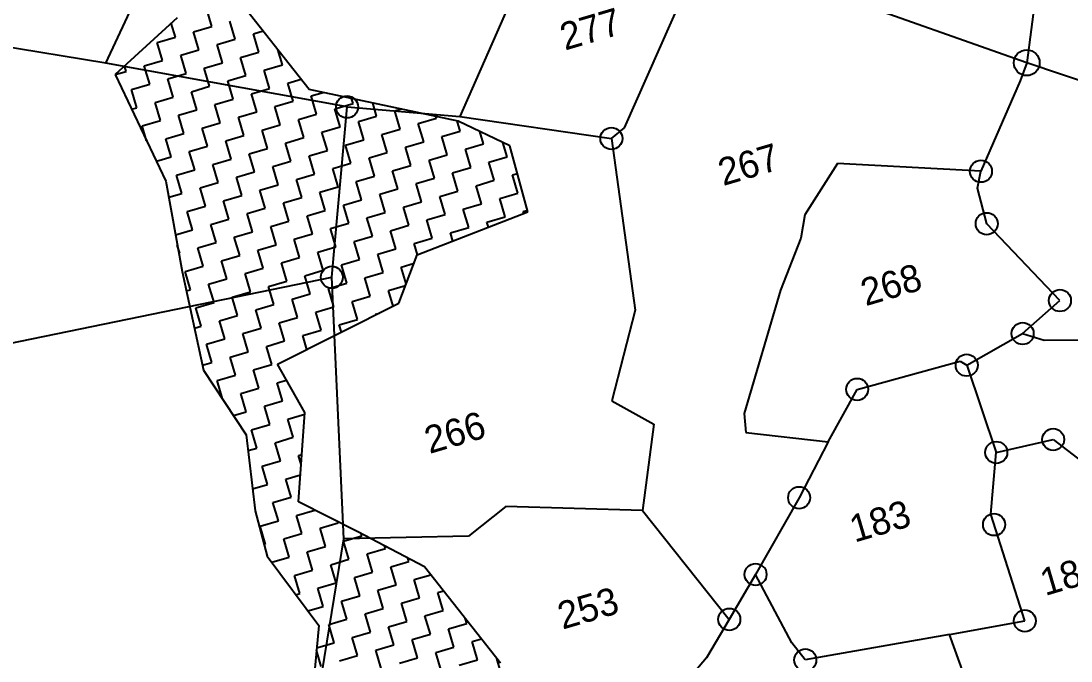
# Model space of a CAD drawing. Header units: metres. Extents: x 283645 to 285797, y 2017393 to 2020400.
# Drawn here: x 284258 to 284617.8, y 2018833.3 to 2019052.6 of the extents above; entities that cross this region are included whole.
import ezdxf
from ezdxf.enums import TextEntityAlignment as Align

# ---------------------------------------------------------------- set-up
doc = ezdxf.new("R2010")
doc.units = ezdxf.units.M
for name, color, linetype in [('POLY_HATCH', 12, 'Continuous'), ('POLY_PARCEL', 6, 'Continuous'), ('TEXT_PARCEL', 7, 'Continuous')]:
    doc.layers.add(name, color=color, linetype=linetype)
doc.styles.add('TEXT_MAP', font='', dxfattribs={"height": 2.5})
doc.styles.get('TEXT_MAP').set_extended_font_data('Kruti Dev 050')

msp = doc.modelspace()

# ---------------------------------------------------------------- linework, layer by layer
for centre, radius in [((284602.64, 2019038.28), 4.42), ((284369.7, 2019023.14), 3.77), ((284460.31, 2019012.32), 3.77), ((284586.93, 2019001.08), 3.77), ((284588.92, 2018983.13), 3.77), ((284364.47, 2018964.76), 3.77), ((284614.03, 2018956.8), 3.77), ((284601.24, 2018945.49), 3.77), ((284582.06, 2018934.64), 3.77), ((284544.52, 2018926.34), 3.77), ((284611.71, 2018909.18), 3.77), ((284592.21, 2018904.74), 3.77), ((284524.63, 2018889.25), 3.77), ((284591.45, 2018880.02), 3.77), ((284509.7, 2018862.93), 3.77), ((284500.71, 2018847.54), 3.77), ((284601.98, 2018847.04), 3.77), ((284526.76, 2018833.64), 3.77)]:
    msp.add_circle(centre, radius)
at = {"layer": 'POLY_HATCH'}
for p, q in [((284356.72, 2019029.16), (284327.47, 2019066.29)), ((284311.44, 2019053.68), (284290.22, 2019034.21)), ((284290.22, 2019034.21), (284307.6, 2018997.65)), ((284407.74, 2019018.27), (284356.72, 2019029.16)), ((284425.5, 2019009.77), (284407.74, 2019018.27)), ((284431.65, 2018987.18), (284425.5, 2019009.77)), ((284307.6, 2018997.65), (284313.15, 2018966.75)), ((284393.77, 2018972.46), (284431.65, 2018987.18)), ((284387.47, 2018955.86), (284393.77, 2018972.46)), ((284313.15, 2018966.75), (284320.49, 2018932.93)), ((284345.82, 2018934.95), (284387.47, 2018955.86)), ((284355.27, 2018918.42), (284345.82, 2018934.95)), ((284320.49, 2018932.93), (284335.15, 2018910.82)), ((284353.11, 2018887.78), (284355.27, 2018918.42)), ((284335.15, 2018910.82), (284338.24, 2018884.78)), ((284373.43, 2018877.51), (284353.11, 2018887.78)), ((284338.24, 2018884.78), (284342.32, 2018869.21)), ((284396.26, 2018865.59), (284373.43, 2018877.51)), ((284342.32, 2018869.21), (284360.01, 2018845.45)), ((284422.26, 2018832.59), (284396.26, 2018865.59)), ((284360.01, 2018845.45), (284358.03, 2018824.53))]:
    msp.add_line(p, q, dxfattribs=at)
at = {"layer": 'POLY_HATCH', "linetype": 'Continuous'}
for p, q in [((284323.32, 2019050.75), (284321.48, 2019056.98)), ((284331.39, 2019046.35), (284329.55, 2019052.58)), ((284310.85, 2019047.07), (284309.44, 2019051.85)), ((284317.08, 2019048.91), (284323.32, 2019050.75)), ((284318.92, 2019042.68), (284317.08, 2019048.91)), ((284337.62, 2019048.19), (284340.95, 2019049.17)), ((284304.62, 2019045.24), (284310.85, 2019047.07)), ((284306.45, 2019039), (284304.62, 2019045.24)), ((284325.15, 2019044.51), (284331.39, 2019046.35)), ((284339.46, 2019041.95), (284337.62, 2019048.19)), ((284312.69, 2019040.84), (284318.92, 2019042.68)), ((284326.99, 2019038.28), (284325.15, 2019044.51)), ((284333.23, 2019040.12), (284339.46, 2019041.95)), ((284347.53, 2019037.56), (284346, 2019042.77)), ((284300.22, 2019037.17), (284306.45, 2019039)), ((284314.52, 2019034.61), (284312.69, 2019040.84)), ((284320.76, 2019036.44), (284326.99, 2019038.28)), ((284335.06, 2019033.88), (284333.23, 2019040.12)), ((284290.23, 2019034.22), (284293.99, 2019035.33)), ((284293.99, 2019035.33), (284293.44, 2019037.17)), ((284302.06, 2019030.93), (284300.22, 2019037.17)), ((284308.29, 2019032.77), (284314.52, 2019034.61)), ((284322.6, 2019030.21), (284320.76, 2019036.44)), ((284341.3, 2019035.72), (284347.53, 2019037.56)), ((284343.13, 2019029.49), (284341.3, 2019035.72)), ((284295.82, 2019029.09), (284302.06, 2019030.93)), ((284310.13, 2019026.53), (284308.29, 2019032.77)), ((284328.83, 2019032.05), (284335.06, 2019033.88)), ((284330.67, 2019025.81), (284328.83, 2019032.05)), ((284349.37, 2019031.32), (284353.95, 2019032.67)), ((284351.2, 2019025.09), (284349.37, 2019031.32)), ((284297.66, 2019022.86), (284295.82, 2019029.09)), ((284316.36, 2019028.37), (284322.6, 2019030.21)), ((284318.2, 2019022.14), (284316.36, 2019028.37)), ((284336.9, 2019027.65), (284343.13, 2019029.49)), ((284338.74, 2019021.42), (284336.9, 2019027.65)), ((284357.44, 2019026.93), (284361.52, 2019028.13)), ((284303.89, 2019024.7), (284310.13, 2019026.53)), ((284305.73, 2019018.46), (284303.89, 2019024.7)), ((284324.43, 2019023.98), (284330.67, 2019025.81)), ((284326.27, 2019017.74), (284324.43, 2019023.98)), ((284344.97, 2019023.25), (284351.2, 2019025.09)), ((284359.28, 2019020.69), (284357.44, 2019026.93)), ((284365.51, 2019022.53), (284371.74, 2019024.37)), ((284371.74, 2019024.37), (284371.25, 2019026.05)), ((284379.81, 2019019.97), (284378.48, 2019024.51)), ((284295.87, 2019022.33), (284297.66, 2019022.86)), ((284311.96, 2019020.3), (284318.2, 2019022.14)), ((284313.8, 2019014.07), (284311.96, 2019020.3)), ((284332.5, 2019019.58), (284338.74, 2019021.42)), ((284346.81, 2019017.02), (284344.97, 2019023.25)), ((284353.04, 2019018.86), (284359.28, 2019020.69)), ((284367.35, 2019016.3), (284365.51, 2019022.53)), ((284386.05, 2019021.81), (284388.19, 2019022.44)), ((284387.89, 2019015.57), (284386.05, 2019021.81)), ((284299.5, 2019016.63), (284305.73, 2019018.46)), ((284300.99, 2019011.55), (284299.5, 2019016.63)), ((284320.04, 2019015.9), (284326.27, 2019017.74)), ((284334.34, 2019013.34), (284332.5, 2019019.58)), ((284340.57, 2019015.18), (284346.81, 2019017.02)), ((284354.88, 2019012.62), (284353.04, 2019018.86)), ((284373.58, 2019018.13), (284379.81, 2019019.97)), ((284375.42, 2019011.9), (284373.58, 2019018.13)), ((284394.12, 2019017.41), (284400.35, 2019019.25)), ((284395.96, 2019011.18), (284394.12, 2019017.41)), ((284400.35, 2019019.25), (284400.17, 2019019.88)), ((284408.42, 2019014.85), (284407.4, 2019018.34)), ((284307.57, 2019012.23), (284313.8, 2019014.07)), ((284321.87, 2019009.67), (284320.04, 2019015.9)), ((284328.11, 2019011.51), (284334.34, 2019013.34)), ((284342.41, 2019008.95), (284340.57, 2019015.18)), ((284361.11, 2019014.46), (284367.35, 2019016.3)), ((284362.95, 2019008.23), (284361.11, 2019014.46)), ((284381.65, 2019013.74), (284387.89, 2019015.57)), ((284383.49, 2019007.5), (284381.65, 2019013.74)), ((284402.19, 2019013.01), (284408.42, 2019014.85)), ((284404.03, 2019006.78), (284402.19, 2019013.01)), ((284416.49, 2019010.45), (284415.25, 2019014.68)), ((284309.4, 2019006), (284307.57, 2019012.23)), ((284315.64, 2019007.83), (284321.87, 2019009.67)), ((284329.94, 2019005.27), (284328.11, 2019011.51)), ((284348.64, 2019010.78), (284354.88, 2019012.62)), ((284350.48, 2019004.55), (284348.64, 2019010.78)), ((284369.18, 2019010.06), (284375.42, 2019011.9)), ((284371.02, 2019003.83), (284369.18, 2019010.06)), ((284389.72, 2019009.34), (284395.96, 2019011.18)), ((284391.56, 2019003.11), (284389.72, 2019009.34)), ((284410.26, 2019008.62), (284416.49, 2019010.45)), ((284424.57, 2019006.06), (284423.14, 2019010.91)), ((284304.34, 2019004.5), (284309.4, 2019006)), ((284317.48, 2019001.6), (284315.64, 2019007.83)), ((284336.18, 2019007.11), (284342.41, 2019008.95)), ((284338.01, 2019000.88), (284336.18, 2019007.11)), ((284356.72, 2019006.39), (284362.95, 2019008.23)), ((284358.55, 2019000.15), (284356.72, 2019006.39)), ((284377.25, 2019005.67), (284383.49, 2019007.5)), ((284379.09, 2018999.43), (284377.25, 2019005.67)), ((284397.79, 2019004.94), (284404.03, 2019006.78)), ((284412.1, 2019002.38), (284410.26, 2019008.62)), ((284418.33, 2019004.22), (284424.57, 2019006.06)), ((284323.71, 2019003.44), (284329.94, 2019005.27)), ((284325.55, 2018997.2), (284323.71, 2019003.44)), ((284344.25, 2019002.71), (284350.48, 2019004.55)), ((284346.09, 2018996.48), (284344.25, 2019002.71)), ((284364.79, 2019001.99), (284371.02, 2019003.83)), ((284385.33, 2019001.27), (284391.56, 2019003.11)), ((284399.63, 2018998.71), (284397.79, 2019004.94)), ((284405.86, 2019000.55), (284412.1, 2019002.38)), ((284420.17, 2018997.99), (284418.33, 2019004.22)), ((284311.24, 2018999.76), (284317.48, 2019001.6)), ((284313.08, 2018993.53), (284311.24, 2018999.76)), ((284331.78, 2018999.04), (284338.01, 2019000.88)), ((284333.62, 2018992.81), (284331.78, 2018999.04)), ((284352.32, 2018998.32), (284358.55, 2019000.15)), ((284366.62, 2018995.76), (284364.79, 2019001.99)), ((284372.86, 2018997.59), (284379.09, 2018999.43)), ((284387.16, 2018995.04), (284385.33, 2019001.27)), ((284393.4, 2018996.87), (284399.63, 2018998.71)), ((284407.7, 2018994.31), (284405.86, 2019000.55)), ((284426.4, 2018999.82), (284428.08, 2019000.32)), ((284428.24, 2018993.59), (284426.4, 2018999.82)), ((284319.31, 2018995.37), (284325.55, 2018997.2)), ((284321.15, 2018989.13), (284319.31, 2018995.37)), ((284339.85, 2018994.64), (284346.09, 2018996.48)), ((284354.16, 2018992.08), (284352.32, 2018998.32)), ((284360.39, 2018993.92), (284366.62, 2018995.76)), ((284374.69, 2018991.36), (284372.86, 2018997.59)), ((284380.93, 2018993.2), (284387.16, 2018995.04)), ((284395.23, 2018990.64), (284393.4, 2018996.87)), ((284413.93, 2018996.15), (284420.17, 2018997.99)), ((284415.77, 2018989.92), (284413.93, 2018996.15)), ((284308.58, 2018992.2), (284313.08, 2018993.53)), ((284327.38, 2018990.97), (284333.62, 2018992.81)), ((284341.69, 2018988.41), (284339.85, 2018994.64)), ((284347.92, 2018990.25), (284354.16, 2018992.08)), ((284362.23, 2018987.69), (284360.39, 2018993.92)), ((284368.46, 2018989.52), (284374.69, 2018991.36)), ((284382.77, 2018986.96), (284380.93, 2018993.2)), ((284401.47, 2018992.48), (284407.7, 2018994.31)), ((284403.3, 2018986.24), (284401.47, 2018992.48)), ((284422.01, 2018991.75), (284428.24, 2018993.59)), ((284423.84, 2018985.52), (284422.01, 2018991.75)), ((284314.92, 2018987.29), (284321.15, 2018989.13)), ((284329.22, 2018984.73), (284327.38, 2018990.97)), ((284335.45, 2018986.57), (284341.69, 2018988.41)), ((284349.76, 2018984.01), (284347.92, 2018990.25)), ((284355.99, 2018985.85), (284362.23, 2018987.69)), ((284370.3, 2018983.29), (284368.46, 2018989.52)), ((284389, 2018988.8), (284395.23, 2018990.64)), ((284390.84, 2018982.57), (284389, 2018988.8)), ((284409.54, 2018988.08), (284415.77, 2018989.92)), ((284411.38, 2018981.84), (284409.54, 2018988.08)), ((284430.08, 2018987.36), (284431.49, 2018987.77)), ((284316.75, 2018981.06), (284314.92, 2018987.29)), ((284322.99, 2018982.9), (284329.22, 2018984.73)), ((284337.29, 2018980.34), (284335.45, 2018986.57)), ((284357.83, 2018979.62), (284355.99, 2018985.85)), ((284376.53, 2018985.13), (284382.77, 2018986.96)), ((284378.37, 2018978.89), (284376.53, 2018985.13)), ((284397.07, 2018984.4), (284403.3, 2018986.24)), ((284398.91, 2018978.17), (284397.07, 2018984.4)), ((284417.61, 2018983.68), (284423.84, 2018985.52)), ((284430.28, 2018986.65), (284430.08, 2018987.36)), ((284310.89, 2018979.33), (284316.75, 2018981.06)), ((284324.82, 2018976.66), (284322.99, 2018982.9)), ((284343.53, 2018982.18), (284349.76, 2018984.01)), ((284345.36, 2018975.94), (284343.53, 2018982.18)), ((284364.06, 2018981.45), (284370.3, 2018983.29)), ((284365.9, 2018975.22), (284364.06, 2018981.45)), ((284384.6, 2018980.73), (284390.84, 2018982.57)), ((284386.44, 2018974.5), (284384.6, 2018980.73)), ((284405.14, 2018980.01), (284411.38, 2018981.84)), ((284418.13, 2018981.93), (284417.61, 2018983.68)), ((284331.06, 2018978.5), (284337.29, 2018980.34)), ((284332.9, 2018972.27), (284331.06, 2018978.5)), ((284351.6, 2018977.78), (284357.83, 2018979.62)), ((284353.43, 2018971.54), (284351.6, 2018977.78)), ((284372.14, 2018977.06), (284378.37, 2018978.89)), ((284373.97, 2018970.82), (284372.14, 2018977.06)), ((284392.67, 2018976.33), (284398.91, 2018978.17)), ((284405.97, 2018977.2), (284405.14, 2018980.01)), ((284312.36, 2018972.99), (284311.52, 2018975.83)), ((284318.59, 2018974.83), (284324.82, 2018976.66)), ((284320.43, 2018968.59), (284318.59, 2018974.83)), ((284339.13, 2018974.1), (284345.36, 2018975.94)), ((284340.97, 2018967.87), (284339.13, 2018974.1)), ((284359.67, 2018973.38), (284365.9, 2018975.22)), ((284361.5, 2018967.15), (284359.67, 2018973.38)), ((284380.21, 2018972.66), (284386.44, 2018974.5)), ((284393.81, 2018972.48), (284392.67, 2018976.33)), ((284312.05, 2018972.9), (284312.36, 2018972.99)), ((284326.66, 2018970.43), (284332.9, 2018972.27)), ((284328.5, 2018964.2), (284326.66, 2018970.43)), ((284347.2, 2018969.71), (284353.43, 2018971.54)), ((284349.04, 2018963.47), (284347.2, 2018969.71)), ((284367.74, 2018968.99), (284373.97, 2018970.82)), ((284382.04, 2018966.43), (284380.21, 2018972.66)), ((284314.19, 2018966.76), (284320.43, 2018968.59)), ((284316.03, 2018960.52), (284314.19, 2018966.76)), ((284334.73, 2018966.03), (284340.97, 2018967.87)), ((284355.27, 2018965.31), (284361.5, 2018967.15)), ((284369.58, 2018962.75), (284367.74, 2018968.99)), ((284375.81, 2018964.59), (284382.04, 2018966.43)), ((284388.28, 2018968.26), (284392.67, 2018969.56)), ((284389.98, 2018962.48), (284388.28, 2018968.26)), ((284322.26, 2018962.36), (284328.5, 2018964.2)), ((284336.57, 2018959.8), (284334.73, 2018966.03)), ((284342.8, 2018961.64), (284349.04, 2018963.47)), ((284357.11, 2018959.08), (284355.27, 2018965.31)), ((284363.34, 2018960.91), (284369.58, 2018962.75)), ((284377.65, 2018958.35), (284375.81, 2018964.59)), ((284314.59, 2018960.1), (284316.03, 2018960.52)), ((284324.1, 2018956.13), (284322.26, 2018962.36)), ((284330.34, 2018957.96), (284336.57, 2018959.8)), ((284344.64, 2018955.4), (284342.8, 2018961.64)), ((284350.87, 2018957.24), (284357.11, 2018959.08)), ((284365.18, 2018954.68), (284363.34, 2018960.91)), ((284383.88, 2018960.19), (284389.78, 2018961.93)), ((284385.45, 2018954.85), (284383.88, 2018960.19)), ((284317.87, 2018954.29), (284324.1, 2018956.13)), ((284332.17, 2018951.73), (284330.34, 2018957.96)), ((284338.41, 2018953.57), (284344.64, 2018955.4)), ((284352.71, 2018951.01), (284350.87, 2018957.24)), ((284371.41, 2018956.52), (284377.65, 2018958.35)), ((284373.25, 2018950.28), (284371.41, 2018956.52)), ((284319.7, 2018948.05), (284317.87, 2018954.29)), ((284325.94, 2018949.89), (284332.17, 2018951.73)), ((284340.24, 2018947.33), (284338.41, 2018953.57)), ((284358.95, 2018952.84), (284365.18, 2018954.68)), ((284360.78, 2018946.61), (284358.95, 2018952.84)), ((284379.48, 2018952.12), (284380.78, 2018952.5)), ((284379.55, 2018951.89), (284379.48, 2018952.12)), ((284327.78, 2018943.66), (284325.94, 2018949.89)), ((284346.48, 2018949.17), (284352.71, 2018951.01)), ((284348.31, 2018942.94), (284346.48, 2018949.17)), ((284367.02, 2018948.45), (284373.25, 2018950.28)), ((284367.75, 2018945.96), (284367.02, 2018948.45)), ((284317.36, 2018947.36), (284319.7, 2018948.05)), ((284334.01, 2018945.49), (284340.24, 2018947.33)), ((284335.85, 2018939.26), (284334.01, 2018945.49)), ((284354.55, 2018944.77), (284360.78, 2018946.61)), ((284355.95, 2018940.03), (284354.55, 2018944.77)), ((284321.54, 2018941.82), (284327.78, 2018943.66)), ((284323.38, 2018935.59), (284321.54, 2018941.82)), ((284342.08, 2018941.1), (284348.31, 2018942.94)), ((284343.92, 2018934.86), (284342.08, 2018941.1)), ((284329.61, 2018937.42), (284335.85, 2018939.26)), ((284331.45, 2018931.19), (284329.61, 2018937.42)), ((284320.12, 2018934.63), (284323.38, 2018935.59)), ((284337.68, 2018933.03), (284343.92, 2018934.86)), ((284325.22, 2018929.35), (284331.45, 2018931.19)), ((284339.52, 2018926.79), (284337.68, 2018933.03)), ((284327.05, 2018923.12), (284325.22, 2018929.35)), ((284333.29, 2018924.96), (284339.52, 2018926.79)), ((284345.75, 2018928.63), (284348.9, 2018929.56)), ((284347.59, 2018922.4), (284345.75, 2018928.63)), ((284327, 2018923.1), (284327.05, 2018923.12)), ((284335.12, 2018918.72), (284333.29, 2018924.96)), ((284341.36, 2018920.56), (284347.59, 2018922.4)), ((284343.2, 2018914.33), (284341.36, 2018920.56)), ((284330.76, 2018917.44), (284335.12, 2018918.72)), ((284349.43, 2018916.16), (284355.24, 2018917.87)), ((284351.27, 2018909.93), (284349.43, 2018916.16)), ((284336.96, 2018912.49), (284343.2, 2018914.33)), ((284338.8, 2018906.25), (284336.96, 2018912.49)), ((284345.03, 2018908.09), (284351.27, 2018909.93)), ((284335.79, 2018905.37), (284338.8, 2018906.25)), ((284346.87, 2018901.86), (284345.03, 2018908.09)), ((284340.64, 2018900.02), (284346.87, 2018901.86)), ((284353.1, 2018903.7), (284354.26, 2018904.04)), ((284354.02, 2018900.6), (284353.1, 2018903.7)), ((284342.47, 2018893.79), (284340.64, 2018900.02)), ((284348.71, 2018895.62), (284353.77, 2018897.12)), ((284350.54, 2018889.39), (284348.71, 2018895.62)), ((284337.35, 2018892.28), (284342.47, 2018893.79)), ((284344.31, 2018887.55), (284350.54, 2018889.39)), ((284346.15, 2018881.32), (284344.31, 2018887.55)), ((284352.38, 2018883.16), (284358.61, 2018884.99)), ((284358.61, 2018884.99), (284358.61, 2018885)), ((284339.91, 2018879.48), (284346.15, 2018881.32)), ((284354.22, 2018876.92), (284352.38, 2018883.16)), ((284360.45, 2018878.76), (284366.69, 2018880.6)), ((284366.69, 2018880.6), (284366.57, 2018880.98)), ((284341.75, 2018873.25), (284339.91, 2018879.48)), ((284347.98, 2018875.09), (284354.22, 2018876.92)), ((284362.29, 2018872.53), (284360.45, 2018878.76)), ((284368.52, 2018874.36), (284374.76, 2018876.2)), ((284374.76, 2018876.2), (284374.54, 2018876.93)), ((284341.3, 2018873.12), (284341.75, 2018873.25)), ((284349.82, 2018868.85), (284347.98, 2018875.09)), ((284356.05, 2018870.69), (284362.29, 2018872.53)), ((284370.36, 2018868.13), (284368.52, 2018874.36)), ((284382.83, 2018871.8), (284382.55, 2018872.75)), ((284357.89, 2018864.46), (284356.05, 2018870.69)), ((284376.59, 2018869.97), (284382.83, 2018871.8)), ((284378.43, 2018863.73), (284376.59, 2018869.97)), ((284343.89, 2018867.1), (284349.82, 2018868.85)), ((284364.13, 2018866.29), (284370.36, 2018868.13)), ((284365.96, 2018860.06), (284364.13, 2018866.29)), ((284384.66, 2018865.57), (284390.9, 2018867.41)), ((284386.5, 2018859.34), (284384.66, 2018865.57)), ((284390.9, 2018867.41), (284390.56, 2018868.57)), ((284351.66, 2018862.62), (284357.89, 2018864.46)), ((284353.5, 2018856.38), (284351.66, 2018862.62)), ((284372.2, 2018861.9), (284378.43, 2018863.73)), ((284374.03, 2018855.66), (284372.2, 2018861.9)), ((284392.74, 2018861.17), (284398.42, 2018862.85)), ((284359.73, 2018858.22), (284365.96, 2018860.06)), ((284361.57, 2018851.99), (284359.73, 2018858.22)), ((284380.27, 2018857.5), (284386.5, 2018859.34)), ((284394.57, 2018854.94), (284392.74, 2018861.17)), ((284352.16, 2018855.99), (284353.5, 2018856.38)), ((284367.8, 2018853.82), (284374.03, 2018855.66)), ((284382.1, 2018851.26), (284380.27, 2018857.5)), ((284388.34, 2018853.1), (284394.57, 2018854.94)), ((284400.81, 2018856.78), (284402.75, 2018857.35)), ((284402.64, 2018850.54), (284400.81, 2018856.78)), ((284356.29, 2018850.43), (284361.57, 2018851.99)), ((284369.64, 2018847.59), (284367.8, 2018853.82)), ((284375.87, 2018849.43), (284382.1, 2018851.26)), ((284390.18, 2018846.87), (284388.34, 2018853.1)), ((284363.4, 2018845.75), (284369.64, 2018847.59)), ((284377.71, 2018843.19), (284375.87, 2018849.43)), ((284396.41, 2018848.71), (284402.64, 2018850.54)), ((284398.25, 2018842.47), (284396.41, 2018848.71)), ((284410.71, 2018846.15), (284410.2, 2018847.91)), ((284365.24, 2018839.52), (284363.4, 2018845.75)), ((284383.94, 2018845.03), (284390.18, 2018846.87)), ((284385.78, 2018838.8), (284383.94, 2018845.03)), ((284404.48, 2018844.31), (284410.71, 2018846.15)), ((284406.32, 2018838.07), (284404.48, 2018844.31)), ((284371.47, 2018841.36), (284377.71, 2018843.19)), ((284373.31, 2018835.12), (284371.47, 2018841.36)), ((284392.01, 2018840.63), (284398.25, 2018842.47)), ((284393.85, 2018834.4), (284392.01, 2018840.63)), ((284412.55, 2018839.91), (284415.75, 2018840.85)), ((284360.84, 2018831.45), (284359.21, 2018837)), ((284359.28, 2018837.76), (284365.24, 2018839.52)), ((284379.55, 2018836.96), (284385.78, 2018838.8)), ((284381.38, 2018830.73), (284379.55, 2018836.96)), ((284400.08, 2018836.24), (284406.32, 2018838.07)), ((284414.39, 2018833.68), (284412.55, 2018839.91)), ((284367.08, 2018833.29), (284373.31, 2018835.12)), ((284387.62, 2018832.56), (284393.85, 2018834.4)), ((284401.92, 2018830), (284400.08, 2018836.24)), ((284408.15, 2018831.84), (284414.39, 2018833.68)), ((284422.3, 2018829.84), (284421.02, 2018834.17))]:
    msp.add_line(p, q, dxfattribs=at)
at = {"layer": 'POLY_PARCEL'}
for p, q in [((284286.99, 2019038.08), (284397.38, 2019275.44)), ((284499.18, 2019226.33), (284408.32, 2019019.84)), ((284609.19, 2019087.93), (284602.64, 2019038.28)), ((284464.82, 2019015.93), (284486.35, 2019064.59)), ((284602.64, 2019038.28), (284523.76, 2019066.13)), ((284286.99, 2019038.08), (284200.55, 2019052.4)), ((284369.7, 2019023.14), (284286.99, 2019038.08)), ((284602.64, 2019038.28), (284600.43, 2019032.1)), ((284678.69, 2019012.54), (284602.64, 2019038.28)), ((284600.43, 2019032.1), (284586.93, 2019001.08)), ((284364.47, 2018964.76), (284369.7, 2019023.14)), ((284369.7, 2019023.14), (284408.32, 2019019.84)), ((284408.32, 2019019.84), (284460.31, 2019012.32)), ((284460.31, 2019012.32), (284464.82, 2019015.93)), ((284460.31, 2019012.32), (284468.49, 2018953.47)), ((284537.75, 2019003.75), (284526.55, 2018986.15)), ((284586.93, 2019001.08), (284537.75, 2019003.75)), ((284585.78, 2018995.28), (284586.93, 2019001.08)), ((284588.92, 2018983.13), (284585.78, 2018995.28)), ((284526.55, 2018986.15), (284525.24, 2018978.22)), ((284614.03, 2018956.8), (284588.92, 2018983.13)), ((284525.24, 2018978.22), (284518.29, 2018960.31)), ((284130.55, 2018916.83), (284364.47, 2018964.76)), ((284368.6, 2018875.19), (284364.47, 2018964.76)), ((284518.29, 2018960.31), (284505.75, 2018918.13)), ((284601.24, 2018945.49), (284614.03, 2018956.8)), ((284468.49, 2018953.47), (284460.5, 2018922.49)), ((284582.06, 2018934.64), (284601.24, 2018945.49)), ((284601.24, 2018945.49), (284608.66, 2018943.26)), ((284608.66, 2018943.26), (284700.38, 2018943.36)), ((284544.52, 2018926.34), (284579.82, 2018936.06)), ((284579.82, 2018936.06), (284582.06, 2018934.64)), ((284582.06, 2018934.64), (284592.21, 2018904.74)), ((284534.62, 2018908.43), (284544.52, 2018926.34)), ((284460.5, 2018922.49), (284474.89, 2018914.41)), ((284505.75, 2018918.13), (284506.38, 2018911.55)), ((284474.89, 2018914.41), (284470.97, 2018884.84)), ((284506.38, 2018911.55), (284534.62, 2018908.43)), ((284592.21, 2018904.74), (284611.71, 2018909.18)), ((284611.71, 2018909.18), (284639, 2018888.1)), ((284534.62, 2018908.43), (284524.63, 2018889.25)), ((284590.3, 2018883.61), (284592.21, 2018904.74)), ((284524.63, 2018889.25), (284509.7, 2018862.93)), ((284424.12, 2018886.19), (284411.3, 2018876.1)), ((284470.97, 2018884.84), (284424.12, 2018886.19)), ((284470.97, 2018884.84), (284500.71, 2018847.54)), ((284601.98, 2018847.04), (284590.3, 2018883.61)), ((284357.33, 2018806.44), (284368.6, 2018875.19)), ((284411.3, 2018876.1), (284368.6, 2018875.19)), ((284509.7, 2018862.93), (284500.71, 2018847.54)), ((284522.12, 2018839.46), (284509.7, 2018862.93)), ((284500.71, 2018847.54), (284492.9, 2018834.32)), ((284576.15, 2018842.35), (284601.98, 2018847.04)), ((284576.15, 2018842.35), (284526.76, 2018833.64)), ((284583.42, 2018822.24), (284576.15, 2018842.35)), ((284526.76, 2018833.64), (284522.12, 2018839.46)), ((284492.9, 2018834.32), (284487.29, 2018827.72))]:
    msp.add_line(p, q, dxfattribs=at)

# ---------------------------------------------------------------- texts
at = {"layer": 'TEXT_PARCEL', "style": 'TEXT_MAP'}
for s, p in [('277', (284453.05, 2019049.93)), ('267', (284507.28, 2019003.45)), ('268', (284556.13, 2018962.27)), ('266', (284406.64, 2018911.64)), ('183', (284552.33, 2018881.26)), ('182', (284617.63, 2018862.97)), ('253', (284452.25, 2018851.45))]:
    msp.add_text(s, height=9.358, rotation=16.4202, dxfattribs=at).set_placement(p, align=Align.MIDDLE)

doc.saveas('drawing.dxf')
